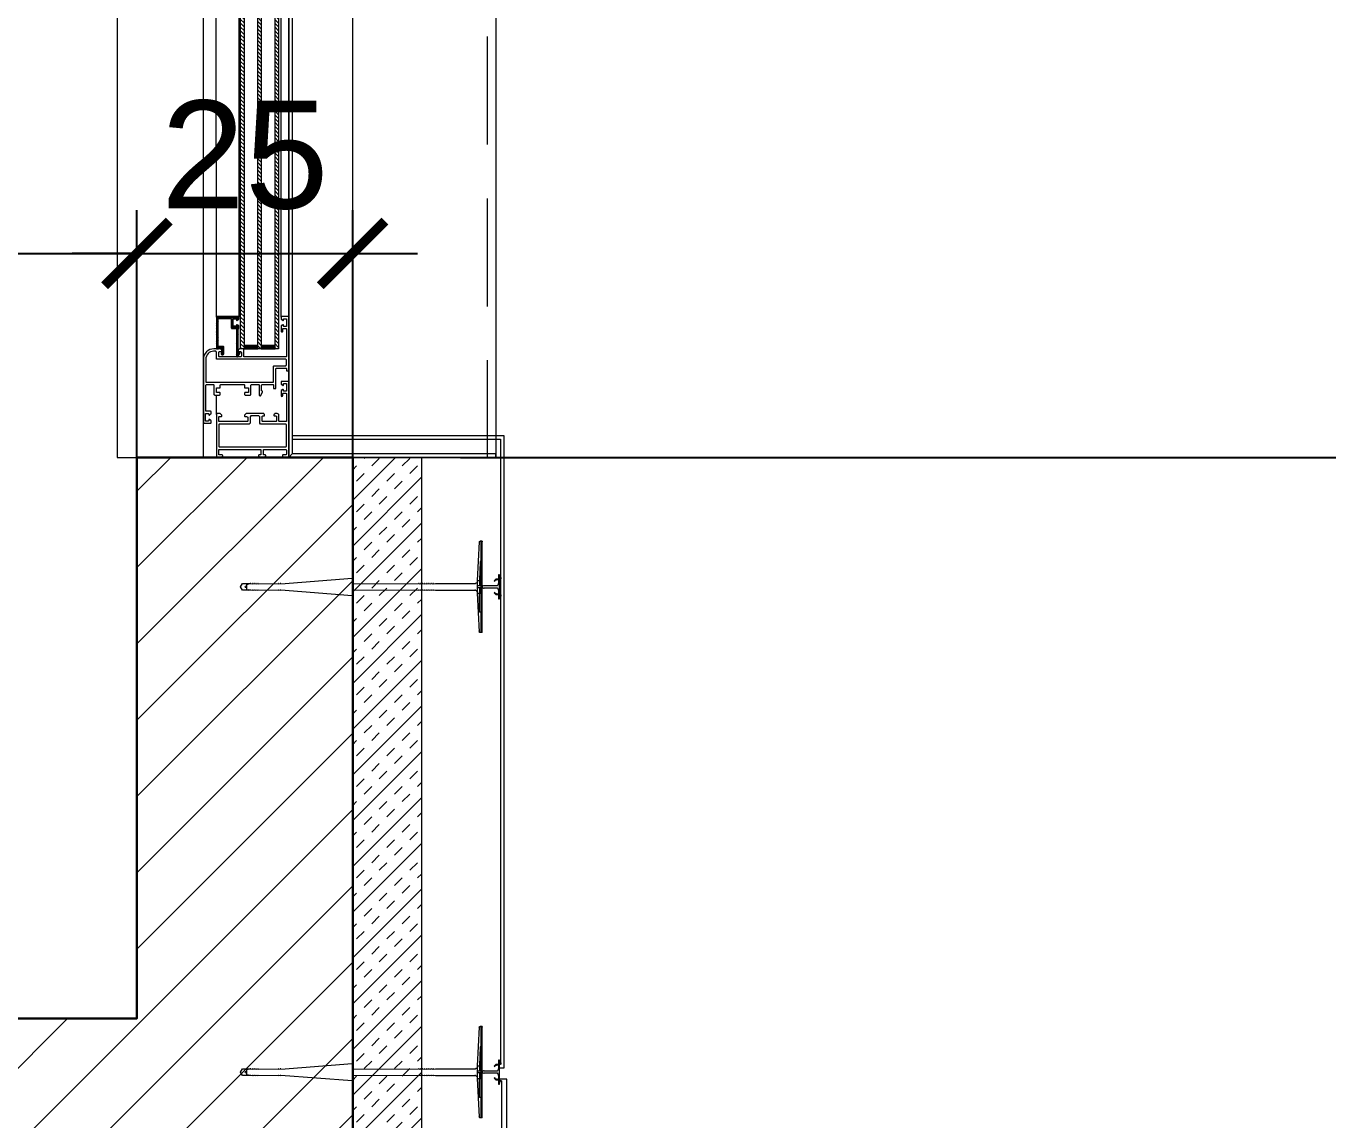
# Model space of a CAD drawing. Header units: feet. Extents: x 92587 to 97987, y -55119 to -48334.
# Drawn here: x 95541.3 to 95692.1, y -51604.1 to -51477.4 of the extents above; entities that cross this region are included whole.
import ezdxf

# ---------------------------------------------------------------- set-up
doc = ezdxf.new("R2010")
doc.units = ezdxf.units.FT
doc.header["$LTSCALE"] = 50
doc.header["$MEASUREMENT"] = 0
for name, pattern in [('AUSGEZOGEN', [0]), ('CACHE', [0.375, 0.25, -0.125]), ('CORNER', [20, 0, -20])]:
    doc.linetypes.add(name, pattern=pattern)
doc.layers.get('0').update_dxf_attribs({"color": 8})
for name, color, linetype, lineweight in [('BETON CACHE', 4, 'CACHE', 5), ('CONSOLE ISOL.', 214, 'Continuous', 15), ('ISOLATION', 252, 'Continuous', 0), ('MACONNERIE COUPE', 7, 'Continuous', 30), ('MACONNERIE HACHURE', 253, 'Continuous', 13), ('WD_Corner', 154, 'Continuous', 5), ('WD_Dowel', 154, 'Continuous', 5), ('WD_Text_Legende', 154, 'AUSGEZOGEN', 5), ('WINDOWS', 21, 'Continuous', 5)]:
    doc.layers.add(name, color=color, linetype=linetype, lineweight=lineweight)
doc.layers.add('BORD', color=5, linetype='Continuous')
doc.layers.add('COTE 50ème', color=1, linetype='Continuous')
doc.layers.add('WD_Assist1', color=6, linetype='CORNER', lineweight=0, plot=False)
doc.styles.add('RS_TXT_50', font='arial.ttf', dxfattribs={"height": 12.5})
doc.dimstyles.new('RS_50CM_LINEAIRE', dxfattribs={"dimscale": 5, "dimtxt": 12.5, "dimasz": 1.5, "dimexe": 1, "dimexo": 2.5, "dimgap": 1, "dimtad": 1, "dimdec": 1, "dimrnd": 0.5, "dimdsep": 46, "dimtxsty": 'RS_TXT_50', "dimblk1": 'ARCHTICK', "dimblk2": 'ARCHTICK', "dimsah": 1, "dimcen": 2.5, "dimdle": 1, "dimclrt": 4, "dimadec": 0, "dimazin": 2, "dimtfac": 1, "dimtdec": 1, "dimtix": 1, "dimtmove": 2, "dimatfit": 3, "dimfxl": 1, "dimtolj": 1, "dimtzin": 0, "dimarcsym": 0})

# ---------------------------------------------------------------- blocks, each defined once
blk = doc.blocks.new('DRITARE POS 2')
at = {"layer": 'WINDOWS', "transparency": 33554559}
h = blk.add_hatch(dxfattribs=at)
h.set_pattern_fill('ANSI31', color=256, angle=450)
h.set_pattern_definition([(135, (-46708.71279, -43842.46996), (-0.08838834765, -0.08838834765), [])])
h.paths.add_polyline_path([(-1.74, -12.58), (-1.74, -12.64), (-2.09, -12.64, -0.414214), (-2.15, -12.58), (-2.15, -12.21, -0.247394), (-2.13, -12.16, 1.657435), (-2.37, -12.03), (-2.37, -12.77, 0.414214), (-2.28, -12.86), (-1.81, -12.86, -0.414214), (-1.72, -12.95), (-1.72, -16, -0.414214), (-1.81, -16.09), (-3.16, -16.09, -0.414214), (-3.22, -16.03), (-3.22, -15.03, 0.414214), (-3.31, -14.93), (-3.76, -14.93, -0.414214), (-3.82, -14.88), (-3.82, -11.74, 0.737396), (-3.99, -11.69), (-4.23, -12.04, 0.603122), (-4.15, -12.19), (-4.08, -12.19, -0.414214), (-4.02, -12.25), (-4.02, -14.93), (-4.06, -14.93, 0.414214), (-4.12, -14.99), (-4.12, -15.19, 0.250765), (-4.09, -15.24), (-3.92, -15.37, 0.599022), (-3.84, -15.33), (-3.84, -15.25, -0.414214), (-3.78, -15.19), (-3.52, -15.19, -0.414214), (-3.46, -15.25), (-3.46, -16, -0.414214), (-3.52, -16.05), (-3.78, -16.05, -0.414214), (-3.84, -16), (-3.84, -15.92, 0.599022), (-3.92, -15.88), (-4.09, -16.01, 0.250765), (-4.12, -16.05), (-4.12, -16.26, 0.414214), (-4.06, -16.31), (-1.55, -16.31, 0.414214), (-1.5, -16.26), (-1.5, -12.64), (-1.5, -12.58)])
at = {"layer": 'WINDOWS'}
h = blk.add_hatch(dxfattribs=at)
h.set_pattern_fill('ANSI31', color=140, scale=2.5, angle=450)
h.set_pattern_definition([(135, (-46708.9128, -43852.52553), (-0.2209708691, -0.2209708691), [])])
h.paths.add_polyline_path([(-8.71, -80.01), (-8.71, -12.58), (-8.31, -12.58), (-8.31, -80.01)])
h.paths.add_polyline_path([(-6.71, -80.01), (-6.71, -12.58), (-6.31, -12.58), (-6.31, -80.01)])
h.paths.add_polyline_path([(-4.71, -80.02), (-4.71, -12.58), (-4.31, -12.58), (-4.31, -80.02)])
at = {"layer": 'WINDOWS', "transparency": 33554559}
h = blk.add_hatch(dxfattribs=at)
h.set_pattern_fill('ANSI31', color=140, angle=450)
h.set_pattern_definition([(135, (-46708.90849, -43835.52553), (-0.08838834765, -0.08838834765), [])])
h.paths.add_polyline_path([(-6.71, -12.58), (-8.31, -12.58), (-8.31, -12.98), (-6.71, -12.98)])
h.paths.add_polyline_path([(-4.71, -12.58), (-6.31, -12.58), (-6.31, -12.98), (-4.71, -12.98)])
h.paths.add_polyline_path([(-6.71, -79.61), (-8.31, -79.61), (-8.31, -80.01), (-6.71, -80.01)])
h.paths.add_polyline_path([(-4.71, -79.61), (-6.31, -79.61), (-6.31, -80.01), (-4.71, -80.01)])
at = {"layer": 'WINDOWS', "color": 165, "linetype": 'CACHE'}
blk.add_line((-32.9, -180), (-32.9, 0), dxfattribs=at)
at = {"layer": 'WINDOWS'}
for p, q in [((-1.5, -4.97), (-1.5, -7.22)), ((-9.9, -8.75), (-9.9, -10.08)), ((-0.01, -11.48), (0, -81.19)), ((-9.89, -16.28), (-9.89, -76.34)), ((-9, -16.26), (-9, -76.34)), ((-4.11, -76.33), (-4.12, -16.26)), ((-1.5, -16.26), (-1.49, -76.33))]:
    blk.add_line(p, q, dxfattribs=at)
at = {"layer": 'WINDOWS', "color": 165}
for points in [[(-9.9, 0), (-9.9, -180), (-33.9, -180), (-33.9, 0)], [(-9.9, 0), (-33.9, 0), (-33.9, -0.4), (-10.3, -0.4)], [(-10.3, -179.6), (-10.3, -0.4), (-9.9, 0), (-9.9, -180)], [(0, 0), (0, -180), (10, -180), (10, 0)]]:
    blk.add_lwpolyline(points, close=True, dxfattribs=at)
at = {"layer": 'WINDOWS'}
for points in [[(-7.08, -5), (-7.02, -5.06, 0.198912), (-6.98, -5.08), (-4.97, -5.08, 0.198912), (-4.93, -5.06), (-4.78, -4.91, 0.198912), (-4.76, -4.87), (-4.76, -4.8, 0.414214), (-4.82, -4.74), (-5.01, -4.74, -0.340481), (-5.14, -4.65), (-5.14, -4.24, -0.414214), (-5.04, -4.14), (-1.87, -4.14, -0.414214), (-1.78, -4.24), (-1.78, -4.65, -0.414214), (-1.87, -4.74), (-2.09, -4.74, 0.414214), (-2.15, -4.8), (-2.15, -4.87, 0.198912), (-2.13, -4.91), (-1.98, -5.06, 0.198912), (-1.94, -5.08), (-1.55, -5.08, 0.414214), (-1.5, -5.02), (-1.5, -0.06, 0.414214), (-1.55, 0), (-2.13, 0, 0.322823), (-2.19, -0.04), (-2.24, -0.21, 0.511918), (-2.19, -0.28), (-1.87, -0.28, -0.414214), (-1.78, -0.37), (-1.78, -0.84, -0.414214), (-1.87, -0.93), (-6.57, -0.93, -0.414214), (-6.67, -0.84), (-6.67, -0.37, -0.414214), (-6.57, -0.28), (-6.44, -0.28, 0.511918), (-6.39, -0.21), (-6.45, -0.04, 0.322823), (-6.5, 0), (-7.12, 0, 0.322823), (-7.17, -0.04), (-7.23, -0.21, 0.511918), (-7.17, -0.28), (-7.04, -0.28, -0.414214), (-6.95, -0.37), (-6.95, -0.84, -0.414214), (-7.04, -0.93), (-9.52, -0.93, -0.414214), (-9.62, -0.84), (-9.62, -0.37, -0.414214), (-9.52, -0.28), (-9.21, -0.28, 0.511918), (-9.15, -0.21), (-9.21, -0.04, 0.322823), (-9.26, 0), (-9.84, 0, 0.414214), (-9.9, -0.06), (-9.9, -8.75, 0.414214), (-9.84, -8.81), (-9.06, -8.81, 0.414214), (-9, -8.75), (-9, -8.51, 0.250765), (-9.03, -8.47), (-9.19, -8.35, 0.599022), (-9.28, -8.4), (-9.28, -8.51, -0.414214), (-9.34, -8.57), (-9.6, -8.57, -0.414214), (-9.65, -8.51), (-9.65, -7.73, -0.414214), (-9.6, -7.67), (-9.34, -7.67, -0.414214), (-9.28, -7.73), (-9.28, -7.8, 0.599022), (-9.19, -7.85), (-9.03, -7.74, 0.250765), (-9, -7.69), (-9, -7.16, 1), (-9.21, -7.16), (-9.21, -7.37, -0.414214), (-9.26, -7.43), (-9.56, -7.43, -0.414214), (-9.62, -7.37), (-9.62, -4.2, -0.414214), (-9.56, -4.14), (-8.83, -4.14, -0.414214), (-8.74, -4.24), (-8.74, -4.89, 0.414214), (-8.55, -5.08), (-8.3, -5.08, 0.198912), (-8.26, -5.06), (-8.2, -5, 0.198912), (-8.18, -4.96), (-8.18, -4.85, 0.414214), (-8.24, -4.8), (-8.4, -4.8, -0.414214), (-8.46, -4.74), (-8.46, -4.24, -0.414214), (-8.37, -4.14), (-6.91, -4.14, -0.414214), (-6.82, -4.24), (-6.82, -4.74, -0.414214), (-6.87, -4.8), (-7.04, -4.8, 0.414214), (-7.1, -4.85), (-7.1, -4.96, 0.198912)], [(0, -4.01, 0.414214), (-0.06, -3.96), (-0.84, -3.96, 0.414214), (-0.9, -4.01), (-0.9, -4.22, 0.250765), (-0.88, -4.27), (-0.71, -4.4, 0.599022), (-0.62, -4.35), (-0.62, -4.26, -0.414214), (-0.56, -4.2), (-0.3, -4.2, -0.414214), (-0.25, -4.26), (-0.25, -5.04, -0.414214), (-0.3, -5.1), (-0.56, -5.1, -0.414214), (-0.62, -5.04), (-0.62, -4.95, 0.599022), (-0.71, -4.9), (-0.88, -5.03, 0.250765), (-0.9, -5.08), (-0.9, -5.28, 0.414214), (-0.84, -5.34), (-0.34, -5.34, -0.414214), (-0.28, -5.39), (-0.28, -8.34, -0.414214), (-0.38, -8.44), (-1.12, -8.44, -0.414214), (-1.22, -8.34), (-1.22, -7.32, 0.414214), (-1.31, -7.22), (-1.87, -7.22, 0.414214), (-1.96, -7.32), (-1.96, -7.45, 0.414214), (-1.91, -7.5), (-1.55, -7.5, -0.414214), (-1.5, -7.56), (-1.5, -8.01, -0.414214), (-1.55, -8.06), (-1.91, -8.06, 0.414214), (-1.96, -8.12), (-1.96, -8.38, -0.414214), (-2.02, -8.44), (-4.71, -8.44, -0.414214), (-4.76, -8.38), (-4.76, -8.12, 0.414214), (-4.82, -8.06), (-5.17, -8.06, -0.414214), (-5.23, -8.01), (-5.23, -7.56, -0.414214), (-5.17, -7.5), (-4.82, -7.5, 0.414214), (-4.76, -7.45), (-4.76, -7.32, 0.414214), (-4.86, -7.22), (-5.42, -7.22, 0.414214), (-5.51, -7.32), (-5.51, -8.34, -0.414214), (-5.6, -8.44), (-6.39, -8.44, -0.414214), (-6.48, -8.34), (-6.48, -7.22, 0.809546), (-6.66, -7.19), (-6.85, -7.61, 0.543142), (-6.8, -7.69, -0.414214), (-6.74, -7.75), (-6.74, -8.34, -0.414214), (-6.84, -8.44), (-8.07, -8.44, -0.414214), (-8.12, -8.38), (-8.12, -8.03, 0.414214), (-8.18, -7.97), (-8.35, -7.97, 0.414214), (-8.4, -8.03), (-8.4, -10.25, -0.414214), (-8.5, -10.34), (-9.56, -10.34, -0.414214), (-9.62, -10.29), (-9.62, -10.08, 0.414214), (-9.67, -10.02), (-9.84, -10.02, 0.414214), (-9.9, -10.08), (-9.9, -16.26, 0.414214), (-9.84, -16.31), (-9.06, -16.31, 0.414214), (-9, -16.26), (-9, -16.05, 0.250765), (-9.03, -16.01), (-9.19, -15.88, 0.599022), (-9.28, -15.92), (-9.28, -16.02, -0.414214), (-9.34, -16.07), (-9.6, -16.07, -0.414214), (-9.65, -16.02), (-9.65, -15.23, -0.414214), (-9.6, -15.18), (-9.34, -15.18, -0.414214), (-9.28, -15.23), (-9.28, -15.33, 0.599022), (-9.19, -15.37), (-9.03, -15.24, 0.250765), (-9, -15.19), (-9, -14.62, 0.414214), (-9.06, -14.56), (-9.15, -14.56, 0.414214), (-9.21, -14.62), (-9.21, -14.88, -0.414214), (-9.26, -14.93), (-9.56, -14.93, -0.414214), (-9.62, -14.88), (-9.62, -11.7, -0.414214), (-9.56, -11.65), (-4.73, -11.65, -0.414214), (-4.68, -11.7), (-4.68, -12.53, 0.414214), (-4.62, -12.58), (-4.23, -12.58, 0.198912), (-4.19, -12.56), (-4.04, -12.41, 0.198912), (-4.02, -12.37), (-4.02, -12.3, 0.414214), (-4.08, -12.25), (-4.3, -12.25, -0.414214), (-4.4, -12.15), (-4.4, -11.74, -0.414214), (-4.3, -11.65), (-1.87, -11.65, -0.414214), (-1.78, -11.74), (-1.78, -12.15, -0.414214), (-1.87, -12.25), (-2.09, -12.25, 0.414214), (-2.15, -12.3), (-2.15, -12.37, 0.198912), (-2.13, -12.41), (-1.98, -12.56, 0.198912), (-1.94, -12.58), (-1.22, -12.58, 0.414214), (0, -11.37)], [(-1.5, -12.21, 0.414214), (-1.4, -12.3), (-1.18, -12.3), (-1.18, -12.3, 0.414214), (-0.28, -11.37), (-0.28, -8.77, 0.414214), (-0.34, -8.72), (-8.07, -8.72, 0.414214), (-8.12, -8.77), (-8.12, -10.53, -0.414214), (-8.22, -10.62), (-9.52, -10.62, 0.414214), (-9.62, -10.71), (-9.62, -11.27, 0.414214), (-9.52, -11.37), (-1.59, -11.37, -0.414214), (-1.5, -11.46)], [(-1.74, -12.64), (-2.09, -12.64, -0.414214), (-2.15, -12.58), (-2.15, -12.21, -0.247394), (-2.13, -12.16, 1.657435), (-2.37, -12.03), (-2.37, -12.77, 0.414214), (-2.28, -12.86), (-1.81, -12.86, -0.414214), (-1.72, -12.95), (-1.72, -16, -0.414214), (-1.81, -16.09), (-3.16, -16.09, -0.414214), (-3.22, -16.03), (-3.22, -15.03, 0.414214), (-3.31, -14.93), (-3.76, -14.93, -0.414214), (-3.82, -14.88), (-3.82, -11.74, 0.737396), (-3.99, -11.69), (-4.23, -12.04, 0.603122), (-4.15, -12.19), (-4.08, -12.19, -0.414214), (-4.02, -12.25), (-4.02, -14.93), (-4.06, -14.93, 0.414214), (-4.12, -14.99), (-4.12, -15.19, 0.250765), (-4.09, -15.24), (-3.92, -15.37, 0.599022), (-3.84, -15.33), (-3.84, -15.25, -0.414214), (-3.78, -15.19), (-3.52, -15.19, -0.414214), (-3.46, -15.25), (-3.46, -16, -0.414214), (-3.52, -16.05), (-3.78, -16.05, -0.414214), (-3.84, -16), (-3.84, -15.92, 0.599022), (-3.92, -15.88), (-4.09, -16.01, 0.250765), (-4.12, -16.05), (-4.12, -16.26, 0.414214), (-4.06, -16.31), (-1.55, -16.31, 0.414214), (-1.5, -16.26), (-1.5, -12.64), (-1.5, -12.58), (-1.74, -12.58)]]:
    blk.add_lwpolyline(points, format="xyb", close=True, dxfattribs=at)
for points in [[(-9.9, -180), (-9.9, 0), (0, 0), (0, -180)], [(-1.78, -1.27), (-1.83, -1.21), (-9.56, -1.21), (-9.62, -1.27), (-9.62, -3.81), (-9.56, -3.86), (-6.63, -3.86), (-6.54, -3.96), (-6.54, -4.7), (-6.44, -4.8), (-5.51, -4.8), (-5.42, -4.7), (-5.42, -3.96), (-5.32, -3.86), (-1.83, -3.86), (-1.78, -3.81)]]:
    blk.add_lwpolyline(points, close=True, dxfattribs=at)
at = {"layer": 'WINDOWS', "color": 140}
for points in [[(-8.71, -80.01), (-8.71, -12.58), (-8.31, -12.58), (-8.31, -80.01)], [(-6.71, -12.58), (-8.31, -12.58), (-8.31, -12.98), (-6.71, -12.98)], [(-6.71, -80.01), (-6.71, -12.58), (-6.31, -12.58), (-6.31, -80.01)], [(-4.71, -12.58), (-6.31, -12.58), (-6.31, -12.98), (-4.71, -12.98)], [(-4.71, -80.02), (-4.71, -12.58), (-4.31, -12.58), (-4.31, -80.02)]]:
    blk.add_lwpolyline(points, close=True, dxfattribs=at)
blk = doc.blocks.new('ankeri')
at = {"layer": 'WD_Assist1'}
for p, q in [((-2.32, 5.2), (-2.54, 0.59)), ((-2.22, 5.3), (-2.32, 5.2)), ((-2, 5.3), (-2.22, 5.3)), ((-2, -5.3), (-2, 5.3)), ((-29.75, 0.39), (-30, 0)), ((-30, 0), (-29.75, -0.39)), ((-2.76, 0.39), (-29.75, 0.39)), ((-2.54, 0.59), (-2.76, 0.39)), ((-29.75, -0.39), (-2.76, -0.39)), ((-2.76, -0.39), (-2.54, -0.59)), ((-2.54, -0.59), (-2.32, -5.2)), ((-2.32, -5.2), (-2.22, -5.3)), ((-2.22, -5.3), (-2, -5.3))]:
    blk.add_line(p, q, dxfattribs=at)
at = {"layer": 'WD_Corner', "lineweight": 5}
blk.add_lwpolyline([(-2, 0.1), (-1.85, 0.1, -1), (-1.75, 0.1), (-0.25, 0.1, 0.185242), (-0.1, 0.55), (-0.1, 0.72), (-0.15, 0.73), (-0.15, 0.74), (-0.1, 0.75), (-0.1, 0.85), (-0.3, 0.85), (-0.3, 0.8), (-0.32, 0.8), (-0.33, 0.85), (-0.38, 0.85), (-0.5, 0.73), (-0.47, 0.68), (-0.48, 0.68), (-0.53, 0.7), (-0.54, 0.69), (-0.51, 0.65), (-0.54, 0.62), (-0.61, 0.69), (-0.4, 0.9), (-0.1, 0.9), (-0.1, 1.4), (0, 1.4), (0.05, 1.2), (0, 1.2), (0.05, 1.1), (0, 1.1), (0.25, 1), (0, 1), (0, -1), (0.25, -1), (0, -1.1), (0.05, -1.1), (0, -1.2), (0.05, -1.2), (0, -1.4), (-0.1, -1.4), (-0.1, -0.9), (-0.4, -0.9), (-0.61, -0.69), (-0.54, -0.62), (-0.51, -0.65), (-0.54, -0.69), (-0.53, -0.7), (-0.48, -0.68), (-0.47, -0.68), (-0.5, -0.73), (-0.38, -0.85), (-0.33, -0.85), (-0.32, -0.8), (-0.3, -0.8), (-0.3, -0.85), (-0.1, -0.85), (-0.1, -0.75), (-0.15, -0.74), (-0.15, -0.73), (-0.1, -0.72), (-0.1, -0.55, 0.185242), (-0.25, -0.1), (-1.75, -0.1, -1), (-1.85, -0.1), (-2, -0.1)], format="xyb", close=True, dxfattribs=at)
at = {"layer": 'WD_Dowel'}
for p, q in [((-2.32, 5.2), (-2.54, 0.74)), ((-2, 5.3), (-2.22, 5.3)), ((-2.11, 5.3), (-2.11, -5.3)), ((-2, 5.3), (-2, -5.3)), ((-2.11, 2.94), (-2.32, 2.94)), ((-2.32, 2.94), (-2.32, 0.74)), ((-29.75, 0.39), (-30, 0)), ((-30, 0), (-29.75, -0.39)), ((-28.88, 0.39), (-29.75, 0.39)), ((-29.47, 0.05), (-29.25, 0.09)), ((-29.47, 0.05), (-29.47, -0.05)), ((-29.25, 0.29), (-29.04, 0.37)), ((-29.25, 0.29), (-29.25, -0.29)), ((-28.88, 0.39), (-29.04, 0.34)), ((-29.04, 0.34), (-29.04, 0.37)), ((-28.82, 0.39), (-28.88, 0.39)), ((-28.82, 0.39), (-28.82, 0.34)), ((-28.82, 0.34), (-28.66, 0.39)), ((-28.61, 0.39), (-28.66, 0.39)), ((-28.61, 0.39), (-28.66, 0.39)), ((-28.61, 0.39), (-28.61, 0.34)), ((-28.61, 0.34), (-28.44, 0.39)), ((-28.39, 0.39), (-28.44, 0.39)), ((-28.39, 0.39), (-28.39, 0.34)), ((-28.39, 0.34), (-28.23, 0.39)), ((-28.17, 0.39), (-28.23, 0.39)), ((-28.17, 0.39), (-28.17, 0.34)), ((-28.17, 0.34), (-28.01, 0.39)), ((-27.96, 0.39), (-28.01, 0.39)), ((-27.96, 0.39), (-27.96, 0.34)), ((-27.96, 0.34), (-25.61, 0.39)), ((-25.56, 0.39), (-25.61, 0.39)), ((-25.56, 0.39), (-25.56, 0.34)), ((-25.56, 0.34), (-25.4, 0.39)), ((-25.34, 0.39), (-25.4, 0.39)), ((-25.34, 0.34), (-17.05, 0.99)), ((-25.34, 0.39), (-25.34, 0.34)), ((-17, 0.99), (-17.05, 0.99)), ((-17, 0.99), (-17, 0.34)), ((-17, 0.34), (-9.36, 0.39)), ((-9.3, 0.39), (-9.36, 0.39)), ((-9.3, 0.39), (-9.3, 0.34)), ((-9.3, 0.34), (-9.14, 0.39)), ((-9.09, 0.39), (-9.14, 0.39)), ((-9.09, 0.39), (-9.09, 0.34)), ((-9.09, 0.34), (-8.93, 0.39)), ((-8.87, 0.39), (-8.93, 0.39)), ((-8.87, 0.39), (-8.87, 0.34)), ((-8.87, 0.34), (-8.71, 0.39)), ((-8.66, 0.39), (-8.71, 0.39)), ((-8.66, 0.39), (-8.66, 0.34)), ((-8.66, 0.34), (-8.5, 0.39)), ((-8.44, 0.39), (-8.5, 0.39)), ((-8.44, 0.39), (-8.44, 0.34)), ((-8.44, 0.34), (-8.28, 0.39)), ((-8.23, 0.39), (-8.28, 0.39)), ((-8.23, 0.39), (-8.23, 0.34)), ((-8.23, 0.34), (-8.06, 0.39)), ((-8.01, 0.39), (-8.06, 0.39)), ((-8.01, 0.39), (-8.01, 0.34)), ((-8.01, 0.34), (-7.85, 0.39)), ((-7.79, 0.39), (-7.85, 0.39)), ((-7.79, 0.39), (-7.79, 0.34)), ((-7.79, 0.34), (-7.63, 0.39)), ((-7.58, 0.39), (-7.63, 0.39)), ((-7.58, 0.39), (-7.58, 0.34)), ((-7.58, 0.34), (-7.42, 0.39)), ((-7.42, 0.39), (-2.76, 0.39)), ((-2.54, 0.74), (-2.54, -0.74)), ((-2.54, 0.74), (-2.11, 0.74)), ((-2.11, 0.1), (-2.54, 0.1)), ((-2.32, 0.1), (-2.32, 0.74)), ((-29.75, -0.39), (-28.88, -0.39)), ((-29.25, -0.1), (-29.47, -0.05)), ((-29.25, -0.29), (-29.04, -0.37)), ((-29.04, -0.37), (-29.04, -0.34)), ((-29.04, -0.34), (-28.88, -0.39)), ((-28.82, -0.39), (-28.88, -0.39)), ((-28.82, -0.39), (-28.82, -0.34)), ((-28.82, -0.34), (-28.66, -0.39)), ((-28.61, -0.39), (-28.66, -0.39)), ((-28.61, -0.39), (-28.61, -0.34)), ((-28.61, -0.34), (-28.44, -0.39)), ((-28.39, -0.39), (-28.44, -0.39)), ((-28.39, -0.39), (-28.39, -0.34)), ((-28.39, -0.34), (-28.23, -0.39)), ((-28.17, -0.39), (-28.23, -0.39)), ((-28.17, -0.39), (-28.17, -0.34)), ((-28.17, -0.34), (-28.01, -0.39)), ((-27.96, -0.39), (-28.01, -0.39)), ((-27.96, -0.39), (-27.96, -0.34)), ((-27.96, -0.34), (-25.61, -0.39)), ((-25.56, -0.39), (-25.61, -0.39)), ((-25.56, -0.39), (-25.56, -0.34)), ((-25.56, -0.34), (-25.4, -0.39)), ((-25.34, -0.39), (-25.4, -0.39)), ((-25.34, -0.39), (-25.34, -0.34)), ((-25.34, -0.34), (-17.05, -0.99)), ((-17, -0.99), (-17.05, -0.99)), ((-17, -0.99), (-17, -0.34)), ((-17, -0.34), (-9.36, -0.39)), ((-9.3, -0.39), (-9.36, -0.39)), ((-9.3, -0.39), (-9.3, -0.34)), ((-9.3, -0.34), (-9.14, -0.39)), ((-9.09, -0.39), (-9.14, -0.39)), ((-9.09, -0.39), (-9.09, -0.34)), ((-9.09, -0.34), (-8.93, -0.39)), ((-8.87, -0.39), (-8.93, -0.39)), ((-8.87, -0.39), (-8.87, -0.34)), ((-8.87, -0.34), (-8.71, -0.39)), ((-8.66, -0.39), (-8.71, -0.39)), ((-8.66, -0.39), (-8.66, -0.34)), ((-8.66, -0.34), (-8.5, -0.39)), ((-8.44, -0.39), (-8.5, -0.39)), ((-8.44, -0.39), (-8.44, -0.34)), ((-8.44, -0.34), (-8.28, -0.39)), ((-8.23, -0.39), (-8.28, -0.39)), ((-8.23, -0.39), (-8.23, -0.34)), ((-8.23, -0.34), (-8.06, -0.39)), ((-8.01, -0.39), (-8.06, -0.39)), ((-8.01, -0.39), (-8.01, -0.34)), ((-8.01, -0.34), (-7.85, -0.39)), ((-7.79, -0.39), (-7.85, -0.39)), ((-7.79, -0.39), (-7.79, -0.34)), ((-7.79, -0.34), (-7.63, -0.39)), ((-7.58, -0.39), (-7.63, -0.39)), ((-7.58, -0.39), (-7.58, -0.34)), ((-7.58, -0.34), (-7.42, -0.39)), ((-7.42, -0.39), (-2.76, -0.39)), ((-2.11, -0.1), (-2.54, -0.1)), ((-2.54, -0.74), (-2.11, -0.74)), ((-2.54, -0.74), (-2.32, -5.2)), ((-2.32, -0.74), (-2.32, -0.1)), ((-2.22, -2.94), (-2.32, -0.74)), ((-2.11, -2.94), (-2.22, -2.94)), ((-2, -5.3), (-2.22, -5.3))]:
    blk.add_line(p, q, dxfattribs=at)
for centre, major_axis, start_param, end_param in [((-2.22, 5.2), (0.108, 0), 1.570796, 3.141593), ((-2.76, 0.59), (0.216, 0), -1.570795, 0), ((-2.76, -0.59), (-0.216, 0), 3.141593, 4.712389), ((-2.22, -5.2), (0.108, 0), 3.141593, 4.712389)]:
    blk.add_ellipse(centre, major_axis=major_axis, ratio=0.909091, start_param=start_param, end_param=end_param, dxfattribs=at)
blk = doc.blocks.new('_ArchTick')
at = {"color": 0, "linetype": 'ByBlock', "const_width": 0.15}
blk.add_lwpolyline([(-0.5, -0.5), (0.5, 0.5)], dxfattribs=at)
blk = doc.blocks.new('*D766')
at = {"layer": 'COTE 50ème', "color": 0, "lineweight": -2, "ltscale": 0.5, "transparency": 16777216}
for p, q in [((95749.11, -51342.36), (95749.11, -51532.36)), ((95591.61, -51347.36), (95754.11, -51347.36)), ((95591.61, -51527.36), (95754.11, -51527.36))]:
    blk.add_line(p, q, dxfattribs=at)
at = {"layer": 'Defpoints', "color": 0, "ltscale": 0.5, "transparency": 16777216}
for p in [(95579.11, -51347.36), (95579.11, -51527.36), (95749.11, -51527.36)]:
    blk.add_point(p, dxfattribs=at)
at = {"layer": 'COTE 50ème', "color": 0, "lineweight": -2, "ltscale": 0.5, "transparency": 16777216, "xscale": 7.5, "yscale": 7.5, "zscale": 7.5}
for p, rotation in [((95749.11, -51347.36), 90), ((95749.11, -51527.36), 270)]:
    blk.add_blockref('_ArchTick', p, dxfattribs=dict(at, rotation=rotation))
at = {"layer": 'COTE 50ème', "color": 4, "lineweight": 5, "ltscale": 0.5, "transparency": 16777216, "char_height": 12.5, "attachment_point": 5, "rotation": 90, "style": 'RS_TXT_50'}
for s, insert in [('\\A1;180', (95737.73, -51437.36)), ('\\A1;240', (95760.49, -51437.36))]:
    blk.add_mtext(s, dxfattribs=dict(at, insert=insert))
blk = doc.blocks.new('*D767')
at = {"layer": 'COTE 50ème', "color": 0, "lineweight": -2, "ltscale": 0.5, "transparency": 16777216}
for p, q in [((95749.11, -51522.36), (95749.11, -51622.36)), ((95591.61, -51527.36), (95754.11, -51527.36)), ((95591.61, -51617.36), (95754.11, -51617.36))]:
    blk.add_line(p, q, dxfattribs=at)
at = {"layer": 'Defpoints', "color": 0, "ltscale": 0.5, "transparency": 16777216}
for p in [(95579.11, -51527.36), (95579.11, -51617.36), (95749.11, -51617.36)]:
    blk.add_point(p, dxfattribs=at)
at = {"layer": 'COTE 50ème', "color": 0, "lineweight": -2, "ltscale": 0.5, "transparency": 16777216, "xscale": 7.5, "yscale": 7.5, "zscale": 7.5}
for p, rotation in [((95749.11, -51527.36), 90), ((95749.11, -51617.36), 270)]:
    blk.add_blockref('_ArchTick', p, dxfattribs=dict(at, rotation=rotation))
at = {"layer": 'COTE 50ème', "color": 4, "lineweight": 5, "ltscale": 0.5, "transparency": 16777216, "insert": (95737.73, -51572.36), "char_height": 12.5, "attachment_point": 5, "rotation": 90, "style": 'RS_TXT_50'}
blk.add_mtext('\\A1;90', dxfattribs=at)
blk = doc.blocks.new('*D773')
at = {"layer": 'COTE 50ème', "color": 0, "lineweight": -2, "ltscale": 0.5, "transparency": 16777216}
for p, q in [((95789.11, -50307.36), (95789.11, -51637.36)), ((95691.61, -50312.36), (95794.11, -50312.36)), ((95691.61, -51632.36), (95794.11, -51632.36))]:
    blk.add_line(p, q, dxfattribs=at)
at = {"layer": 'Defpoints', "color": 0, "ltscale": 0.5, "transparency": 16777216}
for p in [(95679.11, -50312.36), (95679.11, -51632.36), (95789.11, -51632.36)]:
    blk.add_point(p, dxfattribs=at)
at = {"layer": 'COTE 50ème', "color": 0, "lineweight": -2, "ltscale": 0.5, "transparency": 16777216, "xscale": 7.5, "yscale": 7.5, "zscale": 7.5}
for p, rotation in [((95789.11, -50312.36), 90), ((95789.11, -51632.36), 270)]:
    blk.add_blockref('_ArchTick', p, dxfattribs=dict(at, rotation=rotation))
at = {"layer": 'COTE 50ème', "color": 4, "lineweight": 5, "ltscale": 0.5, "transparency": 16777216, "insert": (95777.72, -50972.36), "char_height": 12.5, "attachment_point": 5, "rotation": 90, "style": 'RS_TXT_50'}
blk.add_mtext('\\A1;1320', dxfattribs=at)
blk = doc.blocks.new('*D775')
at = {"layer": 'COTE 50ème', "color": 0, "lineweight": -2, "ltscale": 0.5, "transparency": 16777216}
for p, q in [((95829.11, -49967.36), (95829.11, -51977.36)), ((95591.61, -49972.36), (95834.11, -49972.36)), ((95691.61, -51972.36), (95834.11, -51972.36))]:
    blk.add_line(p, q, dxfattribs=at)
at = {"layer": 'Defpoints', "color": 0, "ltscale": 0.5, "transparency": 16777216}
for p in [(95579.11, -49972.36), (95679.11, -51972.36), (95829.11, -51972.36)]:
    blk.add_point(p, dxfattribs=at)
at = {"layer": 'COTE 50ème', "color": 0, "lineweight": -2, "ltscale": 0.5, "transparency": 16777216, "xscale": 7.5, "yscale": 7.5, "zscale": 7.5}
for p, rotation in [((95829.11, -49972.36), 90), ((95829.11, -51972.36), 270)]:
    blk.add_blockref('_ArchTick', p, dxfattribs=dict(at, rotation=rotation))
at = {"layer": 'COTE 50ème', "color": 4, "lineweight": 5, "ltscale": 0.5, "transparency": 16777216, "insert": (95817.73, -50972.36), "char_height": 12.5, "attachment_point": 5, "rotation": 90, "style": 'RS_TXT_50'}
blk.add_mtext('\\A1;2000', dxfattribs=at)
blk = doc.blocks.new('*D777')
at = {"layer": 'COTE 50ème', "color": 0, "lineweight": -2, "ltscale": 0.5, "transparency": 16777216}
for p, q in [((95869.11, -52042.36), (95869.11, -49902.36)), ((95481.61, -49907.36), (95874.11, -49907.36)), ((95591.61, -52037.36), (95874.11, -52037.36))]:
    blk.add_line(p, q, dxfattribs=at)
at = {"layer": 'Defpoints', "color": 0, "ltscale": 0.5, "transparency": 16777216}
for p in [(95469.11, -49907.36), (95869.11, -49907.36), (95579.11, -52037.36)]:
    blk.add_point(p, dxfattribs=at)
at = {"layer": 'COTE 50ème', "color": 0, "lineweight": -2, "ltscale": 0.5, "transparency": 16777216, "xscale": 7.5, "yscale": 7.5, "zscale": 7.5}
for p, rotation in [((95869.11, -49907.36), 90), ((95869.11, -52037.36), 270)]:
    blk.add_blockref('_ArchTick', p, dxfattribs=dict(at, rotation=rotation))
at = {"layer": 'COTE 50ème', "color": 4, "lineweight": 5, "ltscale": 0.5, "transparency": 16777216, "insert": (95857.72, -50972.36), "char_height": 12.5, "attachment_point": 5, "rotation": 90, "style": 'RS_TXT_50'}
blk.add_mtext('\\A1;2130', dxfattribs=at)
blk = doc.blocks.new('*D799')
at = {"layer": 'COTE 50ème', "color": 0, "lineweight": -2, "ltscale": 0.5, "transparency": 16777216}
for p, q in [((95221.11, -51514.36), (95221.11, -51498.73)), ((95554.11, -51527.95), (95554.11, -51498.73)), ((95216.11, -51503.73), (95559.11, -51503.73))]:
    blk.add_line(p, q, dxfattribs=at)
at = {"layer": 'Defpoints', "color": 0, "ltscale": 0.5, "transparency": 16777216}
for p in [(95554.11, -51503.73), (95221.11, -51526.86), (95554.11, -51540.45)]:
    blk.add_point(p, dxfattribs=at)
at = {"layer": 'COTE 50ème', "color": 0, "lineweight": -2, "ltscale": 0.5, "transparency": 16777216, "xscale": 7.5, "yscale": 7.5, "zscale": 7.5, "rotation": 180}
blk.add_blockref('_ArchTick', (95221.11, -51503.73), dxfattribs=at)
at = {"layer": 'COTE 50ème', "color": 0, "lineweight": -2, "ltscale": 0.5, "transparency": 16777216, "xscale": 7.5, "yscale": 7.5, "zscale": 7.5}
blk.add_blockref('_ArchTick', (95554.11, -51503.73), dxfattribs=at)
at = {"layer": 'COTE 50ème', "color": 4, "lineweight": 5, "ltscale": 0.5, "transparency": 16777216, "insert": (95387.61, -51492.34), "char_height": 12.5, "attachment_point": 5, "style": 'RS_TXT_50'}
blk.add_mtext('\\A1;333', dxfattribs=at)
blk = doc.blocks.new('*D800')
at = {"layer": 'COTE 50ème', "color": 0, "lineweight": -2, "ltscale": 0.5, "transparency": 16777216}
for p, q in [((95554.11, -51527.95), (95554.11, -51498.73)), ((95579.11, -51527.95), (95579.11, -51498.73)), ((95554.11, -51503.73), (95546.61, -51503.73)), ((95554.11, -51503.73), (95579.11, -51503.73)), ((95579.11, -51503.73), (95586.61, -51503.73))]:
    blk.add_line(p, q, dxfattribs=at)
at = {"layer": 'Defpoints', "color": 0, "ltscale": 0.5, "transparency": 16777216}
for p in [(95579.11, -51503.73), (95554.11, -51540.45), (95579.11, -51540.45)]:
    blk.add_point(p, dxfattribs=at)
at = {"layer": 'COTE 50ème', "color": 0, "lineweight": -2, "ltscale": 0.5, "transparency": 16777216, "xscale": 7.5, "yscale": 7.5, "zscale": 7.5}
blk.add_blockref('_ArchTick', (95554.11, -51503.73), dxfattribs=at)
at = {"layer": 'COTE 50ème', "color": 0, "lineweight": -2, "ltscale": 0.5, "transparency": 16777216, "xscale": 7.5, "yscale": 7.5, "zscale": 7.5, "rotation": 180}
blk.add_blockref('_ArchTick', (95579.11, -51503.73), dxfattribs=at)
at = {"layer": 'COTE 50ème', "color": 4, "lineweight": 5, "ltscale": 0.5, "transparency": 16777216, "insert": (95566.61, -51492.35), "char_height": 12.5, "attachment_point": 5, "style": 'RS_TXT_50'}
blk.add_mtext('\\A1;25', dxfattribs=at)

msp = doc.modelspace()

# ---------------------------------------------------------------- hatches: boundary and pattern name
at = {"layer": 'ISOLATION', "transparency": 33554687}
h = msp.add_hatch(dxfattribs=at)
h.set_pattern_fill('INSUL', color=256, scale=10, angle=45)
h.set_pattern_definition([(45, (94479.1084, -53332.3623), (-2.6516504, 2.6516504), []), (45, (94478.2245, -53331.4784), (-2.6516504, 2.6516504), [1.25, -1.25]), (45, (94477.3406, -53330.5945), (-2.6516504, 2.6516504), [1.25, -1.25])])
h.paths.add_polyline_path([(95587.11, -51625.36), (95587.11, -51527.36), (95579.11, -51527.36), (95579.11, -51617.36), (95469.11, -51617.36), (95469.11, -51670.47), (95477.11, -51670.47), (95477.11, -51625.36)])
at = {"layer": 'MACONNERIE HACHURE'}
h = msp.add_hatch(dxfattribs=at)
h.set_pattern_fill('ANSI31', color=256, scale=50, style=0)
h.set_pattern_definition([(45, (0, 5835.283), (-4.41941738, 4.41941738), [])])
h.paths.add_polyline_path([(93729.11, -50527.36), (93729.11, -50358.36), (93801.11, -50358.36), (93801.11, -50337.36), (93779.11, -50337.36), (93779.11, -50332.36), (93959.11, -50332.36), (93959.11, -50344.36), (93909.11, -50344.36), (93909.11, -50517.36), (93887.11, -50517.36), (93887.11, -50505.36), (93897.11, -50505.36), (93897.11, -50344.36), (93806.11, -50344.36), (93806.11, -50363.36), (93749.11, -50363.36), (93749.11, -50505.36), (93805.11, -50505.36), (93805.11, -50517.36), (93741.11, -50517.36), (93741.11, -50527.36)])
h.paths.add_polyline_path([(94298.94, -51192.36), (94249.11, -51192.36), (94249.11, -51152.36), (94298.94, -51152.36)])
h.paths.add_polyline_path([(94459.11, -51192.36), (94419.11, -51192.36), (94419.11, -51152.36), (94459.11, -51152.36)])
h.paths.add_polyline_path([(94319.11, -51547.36), (94229.11, -51547.36), (94229.11, -51487.36), (94076.11, -51487.36), (94076.11, -51547.36), (94064.11, -51547.36), (94064.11, -51427.36), (94084.11, -51427.36), (94084.11, -51462.36), (94249.11, -51462.36), (94249.11, -51511.36), (94319.11, -51511.36), (94319.11, -51462.36), (94354.11, -51462.36), (94354.11, -51482.36), (94344.11, -51482.36), (94344.11, -51532.36), (94319.11, -51532.36), (94319.11, -51516.36), (94249.11, -51516.36), (94249.11, -51542.36), (94319.11, -51542.36)])
h.paths.add_polyline_path([(93749.11, -49932.36), (93849.11, -49932.36), (93849.11, -49907.36), (93749.11, -49907.36)])
h.paths.add_polyline_path([(93514.11, -51940.47), (93489.11, -51940.47), (93489.11, -51987.36), (93514.11, -51987.36)])
h.paths.add_polyline_path([(93514.11, -50042.36), (93489.11, -50042.36), (93489.11, -50022.36), (93514.11, -50022.36)])
h.paths.add_polyline_path([(94196.61, -51192.36), (94214.11, -51192.36), (94214.11, -51172.36), (94196.61, -51172.36)])
h.paths.add_polyline_path([(93874.11, -51305.36), (93864.11, -51305.36), (93864.11, -51317.36), (93904.11, -51317.36), (93904.11, -51305.36), (93894.11, -51305.36), (93894.11, -50987.36), (94064.11, -50987.36), (94064.11, -51305.36), (93986.1, -51305.36), (93986.1, -51317.36), (94064.11, -51317.36), (94064.11, -51327.36), (94084.11, -51327.36), (94084.11, -51192.36), (94096.61, -51192.36), (94096.61, -51172.36), (94084.11, -51172.36), (94084.11, -50957.36), (94063.11, -50957.36), (94063.11, -50627.36), (93965.1, -50627.36), (93965.1, -50639.36), (94043.11, -50639.36), (94043.11, -50957.36), (93873.11, -50957.36), (93873.11, -50639.36), (93883.11, -50639.36), (93883.11, -50627.36), (93843.11, -50627.36), (93843.11, -50639.36), (93853.11, -50639.36), (93853.11, -50957.36), (93514.11, -50957.36), (93514.11, -50912.36), (93489.11, -50912.36), (93489.11, -50962.36), (93379.11, -50962.36), (93379.11, -50982.36), (93489.11, -50982.36), (93489.11, -51032.36), (93514.11, -51032.36), (93514.11, -50987.36), (93874.11, -50987.36)])
h.paths.add_polyline_path([(93706.11, -50332.36), (93706.11, -50352.36), (93404.11, -50352.36), (93404.11, -50417.36), (93379.11, -50417.36), (93379.11, -50327.36), (93489.11, -50327.36), (93489.11, -50312.36), (93514.11, -50312.36), (93514.11, -50332.36)])
h.paths.add_polyline_path([(94149.11, -50235.36), (94174.11, -50235.36), (94174.11, -50513.36), (94226.11, -50513.36), (94226.11, -50535.36), (94214.11, -50535.36), (94214.11, -50525.36), (94089.11, -50525.36), (94089.11, -50513.36), (94149.11, -50513.36)])
h.paths.add_polyline_path([(94174.11, -50162.36), (94174.11, -50142.36), (94224.11, -50142.36), (94224.11, -50022.36), (94249.11, -50022.36), (94249.11, -50137.36), (94266.61, -50137.36), (94266.61, -50162.36)])
h.paths.add_polyline_path([(93514.11, -49972.36), (93514.11, -49932.36), (93569.11, -49932.36), (93569.11, -49907.36), (93489.11, -49907.36), (93489.11, -49972.36)])
h.paths.add_polyline_path([(94089.11, -49932.36), (94029.11, -49932.36), (94029.11, -49907.36), (94114.11, -49907.36), (94114.11, -49972.36), (94114.11, -49972.36), (94114.11, -50022.36), (94089.11, -50022.36)])
h.paths.add_polyline_path([(93514.11, -51612.36), (93514.11, -51670.47), (93489.11, -51670.47), (93489.11, -51617.36), (93379.11, -51617.36), (93379.11, -51527.36), (93404.11, -51527.36), (93404.11, -51592.36), (93737.11, -51592.36), (93737.11, -51419.36), (93749.11, -51419.36), (93749.11, -51427.36), (93805.11, -51427.36), (93805.11, -51439.36), (93749.11, -51439.36), (93749.11, -51587.36), (93897.11, -51587.36), (93897.11, -51439.36), (93887.11, -51439.36), (93887.11, -51427.36), (93909.11, -51427.36), (93909.11, -51600.36), (93958.97, -51600.36), (93958.97, -51612.36)])
h.paths.add_polyline_path([(93749.11, -51285.36), (93749.11, -51305.36), (93772.11, -51305.36), (93772.11, -51317.36), (93749.11, -51317.36), (93749.11, -51327.36), (93737.11, -51327.36), (93737.11, -51297.36), (93514.11, -51297.36), (93514.11, -51285.36)], flags=17)
h.paths.add_polyline_path([(93729.11, -50647.36), (93514.11, -50647.36), (93514.11, -50659.36), (93741.11, -50659.36), (93741.11, -50639.36), (93751.11, -50639.36), (93751.11, -50627.36), (93741.11, -50627.36), (93741.11, -50619.36), (93729.11, -50619.36)])
h.paths.add_polyline_path([(94314.11, -50647.36), (94314.11, -50635.36), (94226.11, -50635.36), (94226.11, -50627.36), (94214.11, -50627.36), (94214.11, -50647.36)])
h.paths.add_polyline_path([(93404.11, -51297.36), (93379.11, -51297.36), (93379.11, -51347.36), (93404.11, -51347.36)])
h.paths.add_polyline_path([(93404.11, -50647.36), (93379.11, -50647.36), (93379.11, -50597.36), (93404.11, -50597.36)])
h.paths.add_polyline_path([(93514.11, -51247.36), (93489.11, -51247.36), (93489.11, -51192.47), (93514.11, -51192.47)], flags=17)
h.paths.add_polyline_path([(93514.11, -50697.36), (93489.11, -50697.36), (93489.11, -50752.25), (93514.11, -50752.25)], flags=17)
h.paths.add_polyline_path([(94659.28, -51192.36), (94709.11, -51192.36), (94709.11, -51152.36), (94659.28, -51152.36)])
h.paths.add_polyline_path([(94499.11, -51192.36), (94539.11, -51192.36), (94539.11, -51152.36), (94499.11, -51152.36)])
h.paths.add_polyline_path([(94344.11, -52012.36), (94364.11, -52012.36), (94364.11, -52037.36), (94344.11, -52037.36)])
h.paths.add_polyline_path([(94029.11, -52012.36), (94029.11, -52037.36), (94209.11, -52037.36), (94209.11, -52012.36)])
h.paths.add_polyline_path([(94639.11, -51547.36), (94729.11, -51547.36), (94729.11, -51487.36), (94882.11, -51487.36), (94882.11, -51547.36), (94894.11, -51547.36), (94894.11, -51427.36), (94874.11, -51427.36), (94874.11, -51462.36), (94709.11, -51462.36), (94709.11, -51511.36), (94639.11, -51511.36), (94639.11, -51462.36), (94454.11, -51462.36), (94454.11, -51482.36), (94614.11, -51482.36), (94614.11, -51532.36), (94639.11, -51532.36), (94639.11, -51516.36), (94709.11, -51516.36), (94709.11, -51542.36), (94639.11, -51542.36)])
h.paths.add_polyline_path([(95209.11, -49932.36), (95109.11, -49932.36), (95109.11, -49907.36), (95209.11, -49907.36)])
h.paths.add_polyline_path([(95444.11, -51940.47), (95469.11, -51940.47), (95469.11, -51987.36), (95444.11, -51987.36)])
h.paths.add_polyline_path([(95444.11, -50042.36), (95469.11, -50042.36), (95469.11, -50022.36), (95444.11, -50022.36)])
h.paths.add_polyline_path([(94761.61, -51192.36), (94744.11, -51192.36), (94744.11, -51172.36), (94761.61, -51172.36)])
h.paths.add_polyline_path([(94464.11, -50162.36), (94446.61, -50162.36), (94446.61, -50137.36), (94464.11, -50137.36), (94464.11, -49972.36), (94494.11, -49972.36), (94494.11, -50137.36), (94511.72, -50137.36), (94511.72, -50162.36), (94494.11, -50162.36), (94494.11, -50635.36), (94562.11, -50635.36), (94562.11, -50647.36), (94494.11, -50647.36), (94494.11, -50822.36), (94464.11, -50822.36), (94464.11, -50647.36), (94396.11, -50647.36), (94396.11, -50635.36), (94464.11, -50635.36)])
h.paths.add_polyline_path([(95084.11, -51305.36), (95094.11, -51305.36), (95094.11, -51317.36), (95054.11, -51317.36), (95054.11, -51305.36), (95064.11, -51305.36), (95064.11, -50987.36), (94894.11, -50987.36), (94894.11, -51305.36), (94972.12, -51305.36), (94972.12, -51317.36), (94894.11, -51317.36), (94894.11, -51327.36), (94874.11, -51327.36), (94874.11, -51192.36), (94861.61, -51192.36), (94861.61, -51172.36), (94874.11, -51172.36), (94874.11, -50957.36), (94895.11, -50957.36), (94895.11, -50627.36), (94993.12, -50627.36), (94993.12, -50639.36), (94915.11, -50639.36), (94915.11, -50957.36), (95085.11, -50957.36), (95085.11, -50639.36), (95075.11, -50639.36), (95075.11, -50627.36), (95115.11, -50627.36), (95115.11, -50639.36), (95105.11, -50639.36), (95105.11, -50957.36), (95444.11, -50957.36), (95444.11, -50912.36), (95469.11, -50912.36), (95469.11, -50962.36), (95579.11, -50962.36), (95579.11, -50982.36), (95469.11, -50982.36), (95469.11, -51032.36), (95444.11, -51032.36), (95444.11, -50987.36), (95084.11, -50987.36)])
h.paths.add_polyline_path([(95229.11, -50358.36), (95157.11, -50358.36), (95157.11, -50337.36), (95179.11, -50337.36), (95179.11, -50332.36), (94999.11, -50332.36), (94999.11, -50344.36), (95049.11, -50344.36), (95049.11, -50517.36), (95071.11, -50517.36), (95071.11, -50505.36), (95061.11, -50505.36), (95061.11, -50344.36), (95152.11, -50344.36), (95152.11, -50363.36), (95209.11, -50363.36), (95209.11, -50505.36), (95153.11, -50505.36), (95153.11, -50517.36), (95217.11, -50517.36), (95217.11, -50527.36), (95229.11, -50527.36)])
h.paths.add_polyline_path([(95252.11, -50332.36), (95252.11, -50352.36), (95554.11, -50352.36), (95554.11, -50417.36), (95579.11, -50417.36), (95579.11, -50327.36), (95469.11, -50327.36), (95469.11, -50312.36), (95444.11, -50312.36), (95444.11, -50332.36)])
h.paths.add_polyline_path([(94809.11, -50235.36), (94784.11, -50235.36), (94784.11, -50513.36), (94732.11, -50513.36), (94732.11, -50535.36), (94744.11, -50535.36), (94744.11, -50525.36), (94869.11, -50525.36), (94869.11, -50513.36), (94809.11, -50513.36)])
h.paths.add_polyline_path([(94784.11, -50162.36), (94784.11, -50142.36), (94734.11, -50142.36), (94734.11, -50022.36), (94709.11, -50022.36), (94709.11, -50137.36), (94691.61, -50137.36), (94691.61, -50162.36)])
h.paths.add_polyline_path([(95444.11, -49972.36), (95444.11, -49932.36), (95389.11, -49932.36), (95389.11, -49907.36), (95469.11, -49907.36), (95469.11, -49972.36)])
h.paths.add_polyline_path([(94869.11, -49932.36), (94929.11, -49932.36), (94929.11, -49907.36), (94844.11, -49907.36), (94844.11, -49972.36), (94844.11, -49972.36), (94844.11, -50022.36), (94869.11, -50022.36)])
h.paths.add_polyline_path([(93514.11, -52012.36), (93569.11, -52012.36), (93569.11, -52037.36), (93514.11, -52037.36)])
h.paths.add_polyline_path([(93749.11, -52012.36), (93749.11, -52037.36), (93849.11, -52037.36), (93849.11, -52012.36)])
h.paths.add_polyline_path([(94464.11, -52012.36), (94614.11, -52012.36), (94614.11, -52037.36), (94464.11, -52037.36)])
h.paths.add_polyline_path([(94749.11, -52012.36), (95444.11, -52012.36), (95444.11, -52037.36), (94749.11, -52037.36)])
h.paths.add_polyline_path([(95444.11, -51612.36), (95444.11, -51670.47), (95469.11, -51670.47), (95469.11, -51617.36), (95579.11, -51617.36), (95579.11, -51527.36), (95554.11, -51527.36), (95554.11, -51592.36), (95221.11, -51592.36), (95221.11, -51419.36), (95209.11, -51419.36), (95209.11, -51427.36), (95153.11, -51427.36), (95153.11, -51439.36), (95209.11, -51439.36), (95209.11, -51587.36), (95061.11, -51587.36), (95061.11, -51439.36), (95071.11, -51439.36), (95071.11, -51427.36), (95049.11, -51427.36), (95049.11, -51600.36), (94999.24, -51600.36), (94999.24, -51612.36)])
h.paths.add_polyline_path([(95209.11, -51285.36), (95209.11, -51305.36), (95186.11, -51305.36), (95186.11, -51317.36), (95209.11, -51317.36), (95209.11, -51327.36), (95221.11, -51327.36), (95221.11, -51297.36), (95444.11, -51297.36), (95444.11, -51285.36)], flags=17)
h.paths.add_polyline_path([(95229.11, -50647.36), (95444.11, -50647.36), (95444.11, -50659.36), (95217.11, -50659.36), (95217.11, -50639.36), (95207.11, -50639.36), (95207.11, -50627.36), (95217.11, -50627.36), (95217.11, -50619.36), (95229.11, -50619.36)])
h.paths.add_polyline_path([(94644.11, -50647.36), (94644.11, -50635.36), (94732.11, -50635.36), (94732.11, -50627.36), (94744.11, -50627.36), (94744.11, -50647.36)])
h.paths.add_polyline_path([(95554.11, -51297.36), (95579.11, -51297.36), (95579.11, -51347.36), (95554.11, -51347.36)])
h.paths.add_polyline_path([(95554.11, -50647.36), (95579.11, -50647.36), (95579.11, -50597.36), (95554.11, -50597.36)])
h.paths.add_polyline_path([(95444.11, -51247.36), (95469.11, -51247.36), (95469.11, -51192.47), (95444.11, -51192.47)], flags=17)
h.paths.add_polyline_path([(95444.11, -50697.36), (95469.11, -50697.36), (95469.11, -50752.25), (95444.11, -50752.25)], flags=17)

# ---------------------------------------------------------------- linework, layer by layer
at = {"layer": 'BETON CACHE', "lineweight": 5, "ltscale": 0.5}
msp.add_lwpolyline([(95579.11, -49972.36), (93379.11, -49972.36), (93379.11, -52037.36), (95579.11, -52037.36)], close=True, dxfattribs=at)
at = {"layer": 'BORD', "lineweight": 5, "ltscale": 0.5}
msp.add_lwpolyline([(93379.11, -52037.36), (95579.11, -52037.36), (95579.11, -51972.36), (95679.11, -51972.36), (95679.11, -51632.36), (95579.11, -51632.36), (95579.11, -50312.36), (95679.11, -50312.36), (95679.11, -50037.36), (95579.11, -50037.36), (95579.11, -49972.36), (95469.11, -49972.36), (95469.11, -49907.36), (94844.11, -49907.36), (94844.11, -49972.36), (94114.11, -49972.36)], dxfattribs=at)
at = {"layer": 'CONSOLE ISOL.'}
msp.add_lwpolyline([(94884.11, -51192.36), (94874.11, -51192.36), (94874.11, -51462.36), (94709.11, -51462.36), (94709.11, -51542.36), (94626.61, -51542.36), (94626.61, -52037.36), (95579.11, -52037.36), (95579.11, -51972.36), (95679.11, -51972.36), (95679.11, -51632.36), (95579.11, -51632.36), (95579.11, -50972.36), (94884.11, -50972.36)], close=True, dxfattribs=at)
at = {"layer": 'ISOLATION', "lineweight": 5, "ltscale": 0.5}
msp.add_lwpolyline([(95587.11, -51625.36), (95587.11, -51527.36), (95579.11, -51527.36), (95579.11, -51617.36), (95469.11, -51617.36), (95469.11, -51670.47), (95477.11, -51670.47), (95477.11, -51625.36)], close=True, dxfattribs=at)
at = {"layer": 'MACONNERIE COUPE'}
msp.add_lwpolyline([(95444.11, -51612.36), (95444.11, -51670.47), (95469.11, -51670.47), (95469.11, -51617.36), (95579.11, -51617.36), (95579.11, -51527.36), (95554.11, -51527.36), (95554.11, -51592.36), (95221.11, -51592.36), (95221.11, -51419.36), (95209.11, -51419.36), (95209.11, -51427.36), (95153.11, -51427.36), (95153.11, -51439.36), (95209.11, -51439.36), (95209.11, -51587.36), (95061.11, -51587.36), (95061.11, -51439.36), (95071.11, -51439.36), (95071.11, -51427.36), (95049.11, -51427.36), (95049.11, -51600.36), (94999.24, -51600.36), (94999.24, -51612.36)], close=True, dxfattribs=at)
at = {"layer": 'WD_Corner', "lineweight": 5, "ltscale": 0.5}
for points in [[(95596.01, -51597.68), (95596.01, -51598.08), (95596.66, -51598.08), (95596.66, -51524.86), (95572.11, -51524.86), (95572.11, -51525.26), (95596.26, -51525.26), (95596.26, -51597.68)], [(95596.11, -51599.59), (95596.36, -51599.59), (95596.36, -51634.61), (95550.11, -51634.61), (95550.11, -51634.36), (95549.91, -51634.36), (95549.91, -51635.21), (95596.96, -51635.21), (95596.96, -51599.39), (95596.11, -51599.39)]]:
    msp.add_lwpolyline(points, close=True, dxfattribs=at)

# ---------------------------------------------------------------- block references
at = {"lineweight": 5, "rotation": 180}
msp.add_blockref('DRITARE POS 2', (95561.81, -51527.36), dxfattribs=at)
at = {"layer": 'WD_Text_Legende', "xscale": -1, "rotation": 180}
for p in [(95596.11, -51542.36), (95596.11, -51598.58)]:
    msp.add_blockref('ankeri', p, dxfattribs=at)

# ---------------------------------------------------------------- dimensions: what is measured, and where the dimension line sits
at = {"layer": 'COTE 50ème', "lineweight": 5, "ltscale": 0.5}
for base, p1, p2, angle, picture, middle in [((95869.11, -49907.36), (95579.11, -52037.36), (95469.11, -49907.36), 270, '*D777', (95857.72, -50972.36)), ((95829.11, -51972.36), (95579.11, -49972.36), (95679.11, -51972.36), 270, '*D775', (95817.73, -50972.36)), ((95789.11, -51632.36), (95679.11, -50312.36), (95679.11, -51632.36), 270, '*D773', (95777.72, -50972.36)), ((95554.11, -51503.73), (95221.11, -51526.86), (95554.11, -51540.45), 180, '*D799', (95387.61, -51492.34)), ((95579.11, -51503.73), (95554.11, -51540.45), (95579.11, -51540.45), 180, '*D800', (95566.61, -51492.35)), ((95749.11, -51617.36), (95579.11, -51527.36), (95579.11, -51617.36), 270, '*D767', (95737.73, -51572.36))]:
    dim = msp.add_linear_dim(base=base, p1=p1, p2=p2, angle=angle, dimstyle='RS_50CM_LINEAIRE', dxfattribs=at)
    dim.commit()
    dim.dimension.update_dxf_attribs({"geometry": picture, "text_midpoint": middle})
dim = msp.add_linear_dim(base=(95749.11, -51527.36), p1=(95579.11, -51347.36), p2=(95579.11, -51527.36), angle=270, text='<>\\X240', dimstyle='RS_50CM_LINEAIRE', dxfattribs=at)
dim.commit()
dim.dimension.update_dxf_attribs({"geometry": '*D766', "text_midpoint": (95749.11, -51437.36)})

doc.saveas('drawing.dxf')
